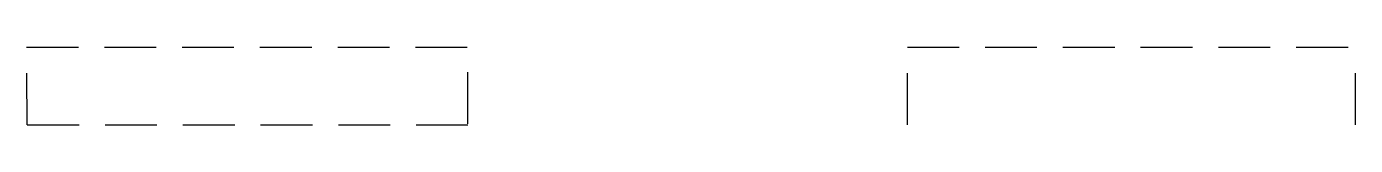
# Model space of a CAD drawing. Header units: inches. Extents: x 513 to 1324, y 337 to 1105.
# Drawn here: x 562.8 to 716.5, y 742.7 to 751.7 of the extents above; entities that cross this region are included whole.
import ezdxf

# ---------------------------------------------------------------- set-up
doc = ezdxf.new("R2010")
doc.units = ezdxf.units.IN
doc.header["$LTSCALE"] = 96
doc.header["$MEASUREMENT"] = 0
doc.linetypes.add('HIDDEN4', pattern=[0.09375, 0.0625, -0.03125])
doc.layers.add('A-Wall-Demo', color=7, linetype='HIDDEN4')

msp = doc.modelspace()

# ---------------------------------------------------------------- linework, layer by layer
at = {"layer": 'A-Wall-Demo'}
for p, q in [((562.75, 751.75), (613.83, 751.75)), ((562.83, 742.75), (562.75, 751.75)), ((613.83, 742.85), (613.83, 751.75)), ((664.67, 751.75), (716.52, 751.75)), ((664.67, 742.75), (664.67, 751.75)), ((716.52, 742.75), (716.52, 751.75)), ((562.83, 742.75), (613.83, 742.75))]:
    msp.add_line(p, q, dxfattribs=at)

doc.saveas('drawing.dxf')
